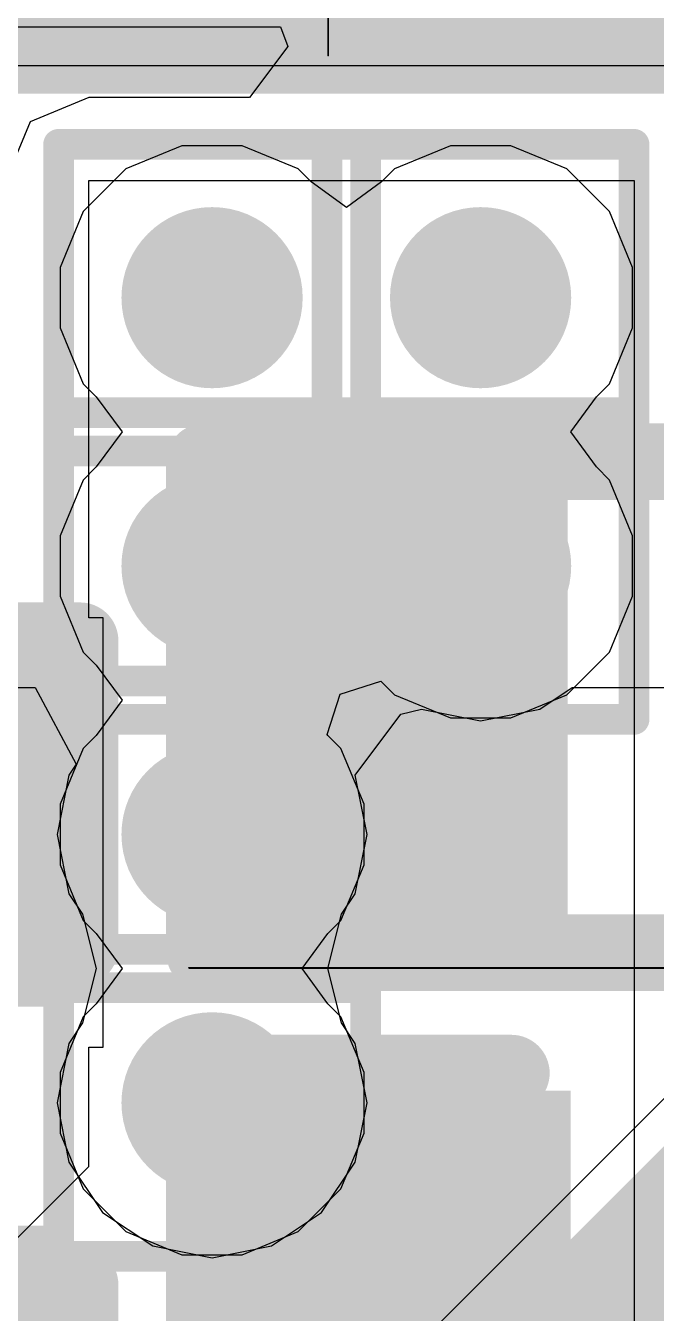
# Model space of a CAD drawing. Header units: inches. Extents: x -6 to 284, y -12 to 154.
# Drawn here: x 40.148 to 41.192, y 12.218 to 14.35 of the extents above; entities that cross this region are included whole.
import ezdxf

# ---------------------------------------------------------------- set-up
doc = ezdxf.new("R2010")
doc.units = ezdxf.units.IN
for name, color, linetype in [('Bottom Layer', 5, 'Continuous'), ('Bottom Overlay', 54, 'Continuous'), ('Bottom Paste', 16, 'Continuous'), ('Bottom Solder', 6, 'Continuous'), ('Drill Drawing', 1, 'Continuous'), ('GND-1', 16, 'Continuous'), ('GND-2', 90, 'Continuous'), ('GND-3', 216, 'Continuous'), ('GND-4', 54, 'Continuous'), ('PWR-1', 156, 'Continuous'), ('PWR-2', 130, 'Continuous'), ('Signal L1', 76, 'Continuous'), ('Signal L2', 6, 'Continuous'), ('Top Layer', 1, 'Continuous'), ('Via Holes', 16, 'Continuous')]:
    doc.layers.add(name, color=color, linetype=linetype)

# ---------------------------------------------------------------- blocks, each defined once
blk = doc.blocks.new('R___0402_B_91')
at = {"layer": 'Bottom Layer'}
for points in [[(-0.2413, 0.3175), (-0.2413, -0.3175), (-0.6985, -0.3175), (-0.6985, 0.3175)], [(0.6985, 0.3175), (0.6985, -0.3175), (0.2413, -0.3175), (0.2413, 0.3175)]]:
    blk.add_hatch(color=5, dxfattribs=at).paths.add_polyline_path(points)
at = {"layer": 'Bottom Paste'}
for points in [[(-0.2413, 0.3175), (-0.2413, -0.3175), (-0.6985, -0.3175), (-0.6985, 0.3175)], [(0.6985, 0.3175), (0.6985, -0.3175), (0.2413, -0.3175), (0.2413, 0.3175)]]:
    blk.add_hatch(color=16, dxfattribs=at).paths.add_polyline_path(points)
at = {"layer": 'Bottom Solder'}
for points in [[(-0.1863, 0.3725), (-0.1863, -0.3725), (-0.7535, -0.3725), (-0.7535, 0.3725)], [(0.7535, 0.3725), (0.7535, -0.3725), (0.1863, -0.3725), (0.1863, 0.3725)]]:
    blk.add_hatch(color=6, dxfattribs=at).paths.add_polyline_path(points)
at = {"layer": 'Bottom Overlay'}
for points in [[(-0.7874, 0.4064, 0.127, 0.127, 0), (-0.7874, -0.4064, 0.127, 0.127, 0)], [(-0.7874, 0.4064, 0.127, 0.127, 0), (0.7874, 0.4064, 0.127, 0.127, 0)], [(0.7874, 0.4064, 0.127, 0.127, 0), (0.7874, -0.4064, 0.127, 0.127, 0)], [(-0.8128, 0.4318, 0.00323, 0.00323, 0), (0.8128, 0.4318, 0.00323, 0.00323, 0)], [(-0.7874, -0.4064, 0.127, 0.127, 0), (0.7874, -0.4064, 0.127, 0.127, 0)]]:
    blk.add_lwpolyline(points, format="xyseb", dxfattribs=at)
for points in [[(-0.8191, 0.4064, 0.0635, 0.0635, 1), (-0.7556, 0.4064, 0.0635, 0.0635, 1)], [(-0.8191, 0.4064, 0.0635, 0.0635, 1), (-0.7556, 0.4064, 0.0635, 0.0635, 1)], [(0.7556, 0.4064, 0.0635, 0.0635, 1), (0.8191, 0.4064, 0.0635, 0.0635, 1)], [(0.7556, 0.4064, 0.0635, 0.0635, 1), (0.8191, 0.4064, 0.0635, 0.0635, 1)], [(-0.8136, 0.4318, 0.00161, 0.00161, 1), (-0.812, 0.4318, 0.00161, 0.00161, 1)], [(0.812, 0.4318, 0.00161, 0.00161, 1), (0.8136, 0.4318, 0.00161, 0.00161, 1)], [(-0.8191, -0.4064, 0.0635, 0.0635, 1), (-0.7556, -0.4064, 0.0635, 0.0635, 1)], [(-0.8191, -0.4064, 0.0635, 0.0635, 1), (-0.7556, -0.4064, 0.0635, 0.0635, 1)], [(0.7556, -0.4064, 0.0635, 0.0635, 1), (0.8191, -0.4064, 0.0635, 0.0635, 1)], [(0.7556, -0.4064, 0.0635, 0.0635, 1), (0.8191, -0.4064, 0.0635, 0.0635, 1)]]:
    blk.add_lwpolyline(points, format="xyseb", close=True, dxfattribs=at)
blk = doc.blocks.new('R___0402_B_213')
at = {"layer": 'Bottom Layer'}
for points in [[(-0.2413, 0.3175), (-0.2413, -0.3175), (-0.6985, -0.3175), (-0.6985, 0.3175)], [(0.6985, 0.3175), (0.6985, -0.3175), (0.2413, -0.3175), (0.2413, 0.3175)]]:
    blk.add_hatch(color=5, dxfattribs=at).paths.add_polyline_path(points)
at = {"layer": 'Bottom Paste'}
for points in [[(-0.2413, 0.3175), (-0.2413, -0.3175), (-0.6985, -0.3175), (-0.6985, 0.3175)], [(0.6985, 0.3175), (0.6985, -0.3175), (0.2413, -0.3175), (0.2413, 0.3175)]]:
    blk.add_hatch(color=16, dxfattribs=at).paths.add_polyline_path(points)
at = {"layer": 'Bottom Solder'}
for points in [[(-0.1863, 0.3725), (-0.1863, -0.3725), (-0.7535, -0.3725), (-0.7535, 0.3725)], [(0.7535, 0.3725), (0.7535, -0.3725), (0.1863, -0.3725), (0.1863, 0.3725)]]:
    blk.add_hatch(color=6, dxfattribs=at).paths.add_polyline_path(points)
at = {"layer": 'Bottom Overlay'}
for points in [[(-0.7874, 0.4064, 0.127, 0.127, 0), (-0.7874, -0.4064, 0.127, 0.127, 0)], [(0.7874, 0.4064, 0.127, 0.127, 0), (-0.7874, 0.4064, 0.127, 0.127, 0)], [(0.7874, 0.4064, 0.127, 0.127, 0), (0.7874, -0.4064, 0.127, 0.127, 0)], [(0.8128, 0.4318, 0.00323, 0.00323, 0), (-0.8128, 0.4318, 0.00323, 0.00323, 0)], [(0.7874, -0.4064, 0.127, 0.127, 0), (-0.7874, -0.4064, 0.127, 0.127, 0)]]:
    blk.add_lwpolyline(points, format="xyseb", dxfattribs=at)
for points in [[(-0.8191, 0.4064, 0.0635, 0.0635, 1), (-0.7556, 0.4064, 0.0635, 0.0635, 1)], [(-0.8191, 0.4064, 0.0635, 0.0635, 1), (-0.7556, 0.4064, 0.0635, 0.0635, 1)], [(0.7556, 0.4064, 0.0635, 0.0635, 1), (0.8191, 0.4064, 0.0635, 0.0635, 1)], [(0.7556, 0.4064, 0.0635, 0.0635, 1), (0.8191, 0.4064, 0.0635, 0.0635, 1)], [(-0.8136, 0.4318, 0.00161, 0.00161, 1), (-0.812, 0.4318, 0.00161, 0.00161, 1)], [(0.812, 0.4318, 0.00161, 0.00161, 1), (0.8136, 0.4318, 0.00161, 0.00161, 1)], [(-0.8191, -0.4064, 0.0635, 0.0635, 1), (-0.7556, -0.4064, 0.0635, 0.0635, 1)], [(-0.8191, -0.4064, 0.0635, 0.0635, 1), (-0.7556, -0.4064, 0.0635, 0.0635, 1)], [(0.7556, -0.4064, 0.0635, 0.0635, 1), (0.8191, -0.4064, 0.0635, 0.0635, 1)], [(0.7556, -0.4064, 0.0635, 0.0635, 1), (0.8191, -0.4064, 0.0635, 0.0635, 1)]]:
    blk.add_lwpolyline(points, format="xyseb", close=True, dxfattribs=at)
blk = doc.blocks.new('C___0402_B_402')
at = {"layer": 'Bottom Layer'}
for points in [[(-0.2413, 0.3175), (-0.2413, -0.3175), (-0.6985, -0.3175), (-0.6985, 0.3175)], [(0.6985, 0.3175), (0.6985, -0.3175), (0.2413, -0.3175), (0.2413, 0.3175)]]:
    blk.add_hatch(color=5, dxfattribs=at).paths.add_polyline_path(points)
at = {"layer": 'Bottom Paste'}
for points in [[(-0.2413, 0.3175), (-0.2413, -0.3175), (-0.6985, -0.3175), (-0.6985, 0.3175)], [(0.6985, 0.3175), (0.6985, -0.3175), (0.2413, -0.3175), (0.2413, 0.3175)]]:
    blk.add_hatch(color=16, dxfattribs=at).paths.add_polyline_path(points)
at = {"layer": 'Bottom Solder'}
for points in [[(-0.1813, 0.3775), (-0.1813, -0.3775), (-0.7585, -0.3775), (-0.7585, 0.3775)], [(0.7585, 0.3775), (0.7585, -0.3775), (0.1813, -0.3775), (0.1813, 0.3775)]]:
    blk.add_hatch(color=6, dxfattribs=at).paths.add_polyline_path(points)
at = {"layer": 'Bottom Overlay'}
for points in [[(-0.7874, -0.4064, 0.127, 0.127, 0), (-0.7874, 0.4064, 0.127, 0.127, 0)], [(-0.2794, 0.4064, 0.127, 0.127, 0), (-0.7874, 0.4064, 0.127, 0.127, 0)], [(0.7874, 0.4064, 0.127, 0.127, 0), (0.2794, 0.4064, 0.127, 0.127, 0)], [(0.7874, -0.4064, 0.127, 0.127, 0), (0.7874, 0.4064, 0.127, 0.127, 0)], [(-0.2794, -0.4064, 0.127, 0.127, 0), (-0.7874, -0.4064, 0.127, 0.127, 0)], [(0.7874, -0.4064, 0.127, 0.127, 0), (0.2794, -0.4064, 0.127, 0.127, 0)]]:
    blk.add_lwpolyline(points, format="xyseb", dxfattribs=at)
for points in [[(-0.8191, 0.4064, 0.0635, 0.0635, 1), (-0.7556, 0.4064, 0.0635, 0.0635, 1)], [(-0.8191, 0.4064, 0.0635, 0.0635, 1), (-0.7556, 0.4064, 0.0635, 0.0635, 1)], [(-0.3111, 0.4064, 0.0635, 0.0635, 1), (-0.2477, 0.4064, 0.0635, 0.0635, 1)], [(0.2477, 0.4064, 0.0635, 0.0635, 1), (0.3111, 0.4064, 0.0635, 0.0635, 1)], [(0.7556, 0.4064, 0.0635, 0.0635, 1), (0.8191, 0.4064, 0.0635, 0.0635, 1)], [(0.7556, 0.4064, 0.0635, 0.0635, 1), (0.8191, 0.4064, 0.0635, 0.0635, 1)], [(-0.8191, -0.4064, 0.0635, 0.0635, 1), (-0.7556, -0.4064, 0.0635, 0.0635, 1)], [(-0.8191, -0.4064, 0.0635, 0.0635, 1), (-0.7556, -0.4064, 0.0635, 0.0635, 1)], [(-0.3111, -0.4064, 0.0635, 0.0635, 1), (-0.2477, -0.4064, 0.0635, 0.0635, 1)], [(0.2477, -0.4064, 0.0635, 0.0635, 1), (0.3111, -0.4064, 0.0635, 0.0635, 1)], [(0.7556, -0.4064, 0.0635, 0.0635, 1), (0.8191, -0.4064, 0.0635, 0.0635, 1)], [(0.7556, -0.4064, 0.0635, 0.0635, 1), (0.8191, -0.4064, 0.0635, 0.0635, 1)]]:
    blk.add_lwpolyline(points, format="xyseb", close=True, dxfattribs=at)
blk = doc.blocks.new('C___0402_B_432')
at = {"layer": 'Bottom Layer'}
for points in [[(-0.2413, 0.3175), (-0.2413, -0.3175), (-0.6985, -0.3175), (-0.6985, 0.3175)], [(0.6985, 0.3175), (0.6985, -0.3175), (0.2413, -0.3175), (0.2413, 0.3175)]]:
    blk.add_hatch(color=5, dxfattribs=at).paths.add_polyline_path(points)
at = {"layer": 'Bottom Paste'}
for points in [[(-0.2413, 0.3175), (-0.2413, -0.3175), (-0.6985, -0.3175), (-0.6985, 0.3175)], [(0.6985, 0.3175), (0.6985, -0.3175), (0.2413, -0.3175), (0.2413, 0.3175)]]:
    blk.add_hatch(color=16, dxfattribs=at).paths.add_polyline_path(points)
at = {"layer": 'Bottom Solder'}
for points in [[(-0.1813, 0.3775), (-0.1813, -0.3775), (-0.7585, -0.3775), (-0.7585, 0.3775)], [(0.7585, 0.3775), (0.7585, -0.3775), (0.1813, -0.3775), (0.1813, 0.3775)]]:
    blk.add_hatch(color=6, dxfattribs=at).paths.add_polyline_path(points)
at = {"layer": 'Bottom Overlay'}
for points in [[(-0.7874, -0.4064, 0.127, 0.127, 0), (-0.7874, 0.4064, 0.127, 0.127, 0)], [(-0.7874, 0.4064, 0.127, 0.127, 0), (-0.2794, 0.4064, 0.127, 0.127, 0)], [(0.2794, 0.4064, 0.127, 0.127, 0), (0.7874, 0.4064, 0.127, 0.127, 0)], [(0.7874, -0.4064, 0.127, 0.127, 0), (0.7874, 0.4064, 0.127, 0.127, 0)], [(-0.7874, -0.4064, 0.127, 0.127, 0), (-0.2794, -0.4064, 0.127, 0.127, 0)], [(0.2794, -0.4064, 0.127, 0.127, 0), (0.7874, -0.4064, 0.127, 0.127, 0)]]:
    blk.add_lwpolyline(points, format="xyseb", dxfattribs=at)
for points in [[(-0.8191, 0.4064, 0.0635, 0.0635, 1), (-0.7556, 0.4064, 0.0635, 0.0635, 1)], [(-0.8191, 0.4064, 0.0635, 0.0635, 1), (-0.7556, 0.4064, 0.0635, 0.0635, 1)], [(-0.3111, 0.4064, 0.0635, 0.0635, 1), (-0.2477, 0.4064, 0.0635, 0.0635, 1)], [(0.2477, 0.4064, 0.0635, 0.0635, 1), (0.3111, 0.4064, 0.0635, 0.0635, 1)], [(0.7556, 0.4064, 0.0635, 0.0635, 1), (0.8191, 0.4064, 0.0635, 0.0635, 1)], [(0.7556, 0.4064, 0.0635, 0.0635, 1), (0.8191, 0.4064, 0.0635, 0.0635, 1)], [(-0.8191, -0.4064, 0.0635, 0.0635, 1), (-0.7556, -0.4064, 0.0635, 0.0635, 1)], [(-0.8191, -0.4064, 0.0635, 0.0635, 1), (-0.7556, -0.4064, 0.0635, 0.0635, 1)], [(-0.3111, -0.4064, 0.0635, 0.0635, 1), (-0.2477, -0.4064, 0.0635, 0.0635, 1)], [(0.2477, -0.4064, 0.0635, 0.0635, 1), (0.3111, -0.4064, 0.0635, 0.0635, 1)], [(0.7556, -0.4064, 0.0635, 0.0635, 1), (0.8191, -0.4064, 0.0635, 0.0635, 1)], [(0.7556, -0.4064, 0.0635, 0.0635, 1), (0.8191, -0.4064, 0.0635, 0.0635, 1)]]:
    blk.add_lwpolyline(points, format="xyseb", close=True, dxfattribs=at)

msp = doc.modelspace()

# ---------------------------------------------------------------- hatches: boundary and pattern name
at = {"layer": 'Bottom Layer'}
h = msp.add_hatch(color=5, dxfattribs=at)
edge = h.paths.add_edge_path()
edge.add_arc((40.4568, 13.8996), 0.15, 0, 360)
h = msp.add_hatch(color=5, dxfattribs=at)
edge = h.paths.add_edge_path()
edge.add_arc((40.9013, 13.8996), 0.15, 0, 360)
h = msp.add_hatch(color=5, dxfattribs=at)
edge = h.paths.add_edge_path()
edge.add_arc((40.4568, 13.4551), 0.15, 0, 360)
h = msp.add_hatch(color=5, dxfattribs=at)
edge = h.paths.add_edge_path()
edge.add_arc((40.9013, 13.4551), 0.15, 0, 360)
h = msp.add_hatch(color=5, dxfattribs=at)
edge = h.paths.add_edge_path()
edge.add_arc((40.4568, 13.0106), 0.15, 0, 360)
h = msp.add_hatch(color=5, dxfattribs=at)
edge = h.paths.add_edge_path()
edge.add_arc((40.4568, 12.5661), 0.15, 0, 360)
at = {"layer": 'GND-1'}
h = msp.add_hatch(color=16, dxfattribs=at)
edge = h.paths.add_edge_path()
edge.add_arc((40.4568, 13.8996), 0.15, 0, 360)
h = msp.add_hatch(color=16, dxfattribs=at)
edge = h.paths.add_edge_path()
edge.add_arc((40.9013, 13.8996), 0.15, 0, 360)
h = msp.add_hatch(color=16, dxfattribs=at)
edge = h.paths.add_edge_path()
edge.add_arc((40.4568, 13.4551), 0.15, 0, 360)
h = msp.add_hatch(color=16, dxfattribs=at)
edge = h.paths.add_edge_path()
edge.add_arc((40.9013, 13.4551), 0.15, 0, 360)
h = msp.add_hatch(color=16, dxfattribs=at)
edge = h.paths.add_edge_path()
edge.add_arc((40.4568, 13.0106), 0.15, 0, 360)
h = msp.add_hatch(color=16, dxfattribs=at)
edge = h.paths.add_edge_path()
edge.add_arc((40.4568, 12.5661), 0.15, 0, 360)
at = {"layer": 'GND-2'}
h = msp.add_hatch(color=90, dxfattribs=at)
edge = h.paths.add_edge_path()
edge.add_arc((40.4568, 13.8996), 0.15, 0, 360)
h = msp.add_hatch(color=90, dxfattribs=at)
edge = h.paths.add_edge_path()
edge.add_arc((40.9013, 13.8996), 0.15, 0, 360)
h = msp.add_hatch(color=90, dxfattribs=at)
edge = h.paths.add_edge_path()
edge.add_arc((40.4568, 13.4551), 0.15, 0, 360)
h = msp.add_hatch(color=90, dxfattribs=at)
edge = h.paths.add_edge_path()
edge.add_arc((40.9013, 13.4551), 0.15, 0, 360)
h = msp.add_hatch(color=90, dxfattribs=at)
edge = h.paths.add_edge_path()
edge.add_arc((40.4568, 13.0106), 0.15, 0, 360)
h = msp.add_hatch(color=90, dxfattribs=at)
edge = h.paths.add_edge_path()
edge.add_arc((40.4568, 12.5661), 0.15, 0, 360)
at = {"layer": 'GND-3'}
h = msp.add_hatch(color=216, dxfattribs=at)
edge = h.paths.add_edge_path()
edge.add_arc((40.4568, 13.8996), 0.15, 0, 360)
h = msp.add_hatch(color=216, dxfattribs=at)
edge = h.paths.add_edge_path()
edge.add_arc((40.9013, 13.8996), 0.15, 0, 360)
h = msp.add_hatch(color=216, dxfattribs=at)
edge = h.paths.add_edge_path()
edge.add_arc((40.4568, 13.4551), 0.15, 0, 360)
h = msp.add_hatch(color=216, dxfattribs=at)
edge = h.paths.add_edge_path()
edge.add_arc((40.9013, 13.4551), 0.15, 0, 360)
h = msp.add_hatch(color=216, dxfattribs=at)
edge = h.paths.add_edge_path()
edge.add_arc((40.4568, 13.0106), 0.15, 0, 360)
h = msp.add_hatch(color=216, dxfattribs=at)
edge = h.paths.add_edge_path()
edge.add_arc((40.4568, 12.5661), 0.15, 0, 360)
at = {"layer": 'GND-4'}
h = msp.add_hatch(color=54, dxfattribs=at)
edge = h.paths.add_edge_path()
edge.add_arc((40.4568, 13.8996), 0.15, 0, 360)
h = msp.add_hatch(color=54, dxfattribs=at)
edge = h.paths.add_edge_path()
edge.add_arc((40.9013, 13.8996), 0.15, 0, 360)
h = msp.add_hatch(color=54, dxfattribs=at)
edge = h.paths.add_edge_path()
edge.add_arc((40.4568, 13.4551), 0.15, 0, 360)
h = msp.add_hatch(color=54, dxfattribs=at)
edge = h.paths.add_edge_path()
edge.add_arc((40.9013, 13.4551), 0.15, 0, 360)
h = msp.add_hatch(color=54, dxfattribs=at)
edge = h.paths.add_edge_path()
edge.add_arc((40.4568, 13.0106), 0.15, 0, 360)
h = msp.add_hatch(color=54, dxfattribs=at)
edge = h.paths.add_edge_path()
edge.add_arc((40.4568, 12.5661), 0.15, 0, 360)
at = {"layer": 'PWR-1'}
h = msp.add_hatch(color=156, dxfattribs=at)
edge = h.paths.add_edge_path()
edge.add_arc((40.4568, 13.8996), 0.15, 0, 360)
h = msp.add_hatch(color=156, dxfattribs=at)
edge = h.paths.add_edge_path()
edge.add_arc((40.9013, 13.8996), 0.15, 0, 360)
h = msp.add_hatch(color=156, dxfattribs=at)
edge = h.paths.add_edge_path()
edge.add_arc((40.4568, 13.4551), 0.15, 0, 360)
h = msp.add_hatch(color=156, dxfattribs=at)
edge = h.paths.add_edge_path()
edge.add_arc((40.9013, 13.4551), 0.15, 0, 360)
h = msp.add_hatch(color=156, dxfattribs=at)
edge = h.paths.add_edge_path()
edge.add_arc((40.4568, 13.0106), 0.15, 0, 360)
h = msp.add_hatch(color=156, dxfattribs=at)
edge = h.paths.add_edge_path()
edge.add_arc((40.4568, 12.5661), 0.15, 0, 360)
at = {"layer": 'PWR-2'}
h = msp.add_hatch(color=130, dxfattribs=at)
edge = h.paths.add_edge_path()
edge.add_arc((40.4568, 13.8996), 0.15, 0, 360)
h = msp.add_hatch(color=130, dxfattribs=at)
edge = h.paths.add_edge_path()
edge.add_arc((40.9013, 13.8996), 0.15, 0, 360)
h = msp.add_hatch(color=130, dxfattribs=at)
edge = h.paths.add_edge_path()
edge.add_arc((40.4568, 13.4551), 0.15, 0, 360)
h = msp.add_hatch(color=130, dxfattribs=at)
edge = h.paths.add_edge_path()
edge.add_arc((40.9013, 13.4551), 0.15, 0, 360)
h = msp.add_hatch(color=130, dxfattribs=at)
edge = h.paths.add_edge_path()
edge.add_arc((40.4568, 13.0106), 0.15, 0, 360)
h = msp.add_hatch(color=130, dxfattribs=at)
edge = h.paths.add_edge_path()
edge.add_arc((40.4568, 12.5661), 0.15, 0, 360)
at = {"layer": 'Signal L1'}
h = msp.add_hatch(color=76, dxfattribs=at)
edge = h.paths.add_edge_path()
edge.add_arc((40.4568, 13.8996), 0.15, 0, 360)
h = msp.add_hatch(color=76, dxfattribs=at)
edge = h.paths.add_edge_path()
edge.add_arc((40.9013, 13.8996), 0.15, 0, 360)
h = msp.add_hatch(color=76, dxfattribs=at)
edge = h.paths.add_edge_path()
edge.add_arc((40.4568, 13.4551), 0.15, 0, 360)
h = msp.add_hatch(color=76, dxfattribs=at)
edge = h.paths.add_edge_path()
edge.add_arc((40.9013, 13.4551), 0.15, 0, 360)
h = msp.add_hatch(color=76, dxfattribs=at)
edge = h.paths.add_edge_path()
edge.add_arc((40.4568, 13.0106), 0.15, 0, 360)
h = msp.add_hatch(color=76, dxfattribs=at)
edge = h.paths.add_edge_path()
edge.add_arc((40.4568, 12.5661), 0.15, 0, 360)
at = {"layer": 'Signal L2'}
h = msp.add_hatch(color=6, dxfattribs=at)
edge = h.paths.add_edge_path()
edge.add_arc((40.4568, 13.8996), 0.15, 0, 360)
h = msp.add_hatch(color=6, dxfattribs=at)
edge = h.paths.add_edge_path()
edge.add_arc((40.9013, 13.8996), 0.15, 0, 360)
h = msp.add_hatch(color=6, dxfattribs=at)
edge = h.paths.add_edge_path()
edge.add_arc((40.4568, 13.4551), 0.15, 0, 360)
h = msp.add_hatch(color=6, dxfattribs=at)
edge = h.paths.add_edge_path()
edge.add_arc((40.9013, 13.4551), 0.15, 0, 360)
h = msp.add_hatch(color=6, dxfattribs=at)
edge = h.paths.add_edge_path()
edge.add_arc((40.4568, 13.0106), 0.15, 0, 360)
h = msp.add_hatch(color=6, dxfattribs=at)
edge = h.paths.add_edge_path()
edge.add_arc((40.4568, 12.5661), 0.15, 0, 360)
at = {"layer": 'Top Layer'}
h = msp.add_hatch(color=1, dxfattribs=at)
edge = h.paths.add_edge_path()
edge.add_arc((40.4568, 13.8996), 0.15, 0, 360)
h = msp.add_hatch(color=1, dxfattribs=at)
edge = h.paths.add_edge_path()
edge.add_arc((40.9013, 13.8996), 0.15, 0, 360)
h = msp.add_hatch(color=1, dxfattribs=at)
edge = h.paths.add_edge_path()
edge.add_arc((40.4568, 13.4551), 0.15, 0, 360)
h = msp.add_hatch(color=1, dxfattribs=at)
edge = h.paths.add_edge_path()
edge.add_arc((40.9013, 13.4551), 0.15, 0, 360)
h = msp.add_hatch(color=1, dxfattribs=at)
edge = h.paths.add_edge_path()
edge.add_arc((40.4568, 13.0106), 0.15, 0, 360)
h = msp.add_hatch(color=1, dxfattribs=at)
edge = h.paths.add_edge_path()
edge.add_arc((40.4568, 12.5661), 0.15, 0, 360)
at = {"layer": 'Via Holes'}
h = msp.add_hatch(color=7, dxfattribs=at)
edge = h.paths.add_edge_path()
edge.add_arc((40.4568, 13.8996), 0.075, 0, 360)
h = msp.add_hatch(color=7, dxfattribs=at)
edge = h.paths.add_edge_path()
edge.add_arc((40.9013, 13.8996), 0.075, 0, 360)
h = msp.add_hatch(color=7, dxfattribs=at)
edge = h.paths.add_edge_path()
edge.add_arc((40.4568, 13.4551), 0.075, 0, 360)
h = msp.add_hatch(color=7, dxfattribs=at)
edge = h.paths.add_edge_path()
edge.add_arc((40.9013, 13.4551), 0.075, 0, 360)
h = msp.add_hatch(color=7, dxfattribs=at)
edge = h.paths.add_edge_path()
edge.add_arc((40.4568, 13.0106), 0.075, 0, 360)
h = msp.add_hatch(color=7, dxfattribs=at)
edge = h.paths.add_edge_path()
edge.add_arc((40.4568, 12.5661), 0.075, 0, 360)

# ---------------------------------------------------------------- linework, layer by layer
at = {"layer": 'Bottom Layer'}
for p, q in [((39.9431, 14.3484), (40.5701, 14.3484)), ((40.5701, 14.3484), (40.5824, 14.3155)), ((40.5824, 14.3155), (40.519, 14.2313)), ((40.2529, 14.2313), (40.1557, 14.1911)), ((40.519, 14.2313), (40.2529, 14.2313)), ((40.1557, 14.1911), (40.1154, 14.0939)), ((40.2529, 13.3695), (40.2529, 14.0939)), ((40.2529, 14.0939), (41.1554, 14.0939)), ((41.1554, 14.0939), (41.1554, 11.803)), ((40.2764, 13.3695), (40.2529, 13.3695)), ((40.2764, 12.6583), (40.2764, 13.3695)), ((40.2529, 12.4608), (40.2529, 12.6583)), ((40.2529, 12.6583), (40.2764, 12.6583)), ((40.1003, 12.3083), (40.2529, 12.4608))]:
    msp.add_line(p, q, dxfattribs=at)
at = {"layer": 'Drill Drawing'}
for points in [[(40.2028, 14.1536, 0.0508, 0.0508, 0), (40.7108, 14.1536, 0.0508, 0.0508, 0)], [(40.2028, 13.6456, 0.0508, 0.0508, 0), (40.2028, 14.1536, 0.0508, 0.0508, 0)], [(40.6473, 14.1536, 0.0508, 0.0508, 0), (41.1553, 14.1536, 0.0508, 0.0508, 0)], [(40.6473, 13.6456, 0.0508, 0.0508, 0), (40.6473, 14.1536, 0.0508, 0.0508, 0)], [(40.7108, 13.6456, 0.0508, 0.0508, 0), (40.7108, 14.1536, 0.0508, 0.0508, 0)], [(41.1553, 13.6456, 0.0508, 0.0508, 0), (41.1553, 14.1536, 0.0508, 0.0508, 0)], [(40.2028, 13.7091, 0.0508, 0.0508, 0), (40.7108, 13.7091, 0.0508, 0.0508, 0)], [(40.2028, 13.2011, 0.0508, 0.0508, 0), (40.2028, 13.7091, 0.0508, 0.0508, 0)], [(40.6473, 13.7091, 0.0508, 0.0508, 0), (41.1553, 13.7091, 0.0508, 0.0508, 0)], [(40.6473, 13.2011, 0.0508, 0.0508, 0), (40.6473, 13.7091, 0.0508, 0.0508, 0)], [(40.7108, 13.2011, 0.0508, 0.0508, 0), (40.7108, 13.7091, 0.0508, 0.0508, 0)], [(41.1553, 13.2011, 0.0508, 0.0508, 0), (41.1553, 13.7091, 0.0508, 0.0508, 0)], [(40.2028, 13.6456, 0.0508, 0.0508, 0), (40.7108, 13.6456, 0.0508, 0.0508, 0)], [(40.6473, 13.6456, 0.0508, 0.0508, 0), (41.1553, 13.6456, 0.0508, 0.0508, 0)], [(40.2028, 13.2646, 0.0508, 0.0508, 0), (40.7108, 13.2646, 0.0508, 0.0508, 0)], [(40.2028, 12.7566, 0.0508, 0.0508, 0), (40.2028, 13.2646, 0.0508, 0.0508, 0)], [(40.7108, 12.7566, 0.0508, 0.0508, 0), (40.7108, 13.2646, 0.0508, 0.0508, 0)], [(40.2028, 13.2011, 0.0508, 0.0508, 0), (40.7108, 13.2011, 0.0508, 0.0508, 0)], [(40.6473, 13.2011, 0.0508, 0.0508, 0), (41.1553, 13.2011, 0.0508, 0.0508, 0)], [(40.2028, 12.8201, 0.0508, 0.0508, 0), (40.7108, 12.8201, 0.0508, 0.0508, 0)], [(40.2028, 12.3121, 0.0508, 0.0508, 0), (40.2028, 12.8201, 0.0508, 0.0508, 0)], [(40.7108, 12.3121, 0.0508, 0.0508, 0), (40.7108, 12.8201, 0.0508, 0.0508, 0)], [(40.2028, 12.7566, 0.0508, 0.0508, 0), (40.7108, 12.7566, 0.0508, 0.0508, 0)], [(40.2028, 12.3121, 0.0508, 0.0508, 0), (40.7108, 12.3121, 0.0508, 0.0508, 0)]]:
    msp.add_lwpolyline(points, format="xyseb", dxfattribs=at)
for points in [[(40.1901, 14.1536, 0.0254, 0.0254, 1), (40.2155, 14.1536, 0.0254, 0.0254, 1)], [(40.1901, 14.1536, 0.0254, 0.0254, 1), (40.2155, 14.1536, 0.0254, 0.0254, 1)], [(40.6346, 14.1536, 0.0254, 0.0254, 1), (40.66, 14.1536, 0.0254, 0.0254, 1)], [(40.6346, 14.1536, 0.0254, 0.0254, 1), (40.66, 14.1536, 0.0254, 0.0254, 1)], [(40.6981, 14.1536, 0.0254, 0.0254, 1), (40.7235, 14.1536, 0.0254, 0.0254, 1)], [(40.6981, 14.1536, 0.0254, 0.0254, 1), (40.7235, 14.1536, 0.0254, 0.0254, 1)], [(41.1426, 14.1536, 0.0254, 0.0254, 1), (41.168, 14.1536, 0.0254, 0.0254, 1)], [(41.1426, 14.1536, 0.0254, 0.0254, 1), (41.168, 14.1536, 0.0254, 0.0254, 1)], [(40.1901, 13.7091, 0.0254, 0.0254, 1), (40.2155, 13.7091, 0.0254, 0.0254, 1)], [(40.1901, 13.7091, 0.0254, 0.0254, 1), (40.2155, 13.7091, 0.0254, 0.0254, 1)], [(40.6346, 13.7091, 0.0254, 0.0254, 1), (40.66, 13.7091, 0.0254, 0.0254, 1)], [(40.6346, 13.7091, 0.0254, 0.0254, 1), (40.66, 13.7091, 0.0254, 0.0254, 1)], [(40.6981, 13.7091, 0.0254, 0.0254, 1), (40.7235, 13.7091, 0.0254, 0.0254, 1)], [(40.6981, 13.7091, 0.0254, 0.0254, 1), (40.7235, 13.7091, 0.0254, 0.0254, 1)], [(41.1426, 13.7091, 0.0254, 0.0254, 1), (41.168, 13.7091, 0.0254, 0.0254, 1)], [(41.1426, 13.7091, 0.0254, 0.0254, 1), (41.168, 13.7091, 0.0254, 0.0254, 1)], [(40.1901, 13.6456, 0.0254, 0.0254, 1), (40.2155, 13.6456, 0.0254, 0.0254, 1)], [(40.1901, 13.6456, 0.0254, 0.0254, 1), (40.2155, 13.6456, 0.0254, 0.0254, 1)], [(40.6346, 13.6456, 0.0254, 0.0254, 1), (40.66, 13.6456, 0.0254, 0.0254, 1)], [(40.6346, 13.6456, 0.0254, 0.0254, 1), (40.66, 13.6456, 0.0254, 0.0254, 1)], [(40.6981, 13.6456, 0.0254, 0.0254, 1), (40.7235, 13.6456, 0.0254, 0.0254, 1)], [(40.6981, 13.6456, 0.0254, 0.0254, 1), (40.7235, 13.6456, 0.0254, 0.0254, 1)], [(41.1426, 13.6456, 0.0254, 0.0254, 1), (41.168, 13.6456, 0.0254, 0.0254, 1)], [(41.1426, 13.6456, 0.0254, 0.0254, 1), (41.168, 13.6456, 0.0254, 0.0254, 1)], [(40.1901, 13.2646, 0.0254, 0.0254, 1), (40.2155, 13.2646, 0.0254, 0.0254, 1)], [(40.1901, 13.2646, 0.0254, 0.0254, 1), (40.2155, 13.2646, 0.0254, 0.0254, 1)], [(40.6981, 13.2646, 0.0254, 0.0254, 1), (40.7235, 13.2646, 0.0254, 0.0254, 1)], [(40.6981, 13.2646, 0.0254, 0.0254, 1), (40.7235, 13.2646, 0.0254, 0.0254, 1)], [(40.1901, 13.2011, 0.0254, 0.0254, 1), (40.2155, 13.2011, 0.0254, 0.0254, 1)], [(40.1901, 13.2011, 0.0254, 0.0254, 1), (40.2155, 13.2011, 0.0254, 0.0254, 1)], [(40.6346, 13.2011, 0.0254, 0.0254, 1), (40.66, 13.2011, 0.0254, 0.0254, 1)], [(40.6346, 13.2011, 0.0254, 0.0254, 1), (40.66, 13.2011, 0.0254, 0.0254, 1)], [(40.6981, 13.2011, 0.0254, 0.0254, 1), (40.7235, 13.2011, 0.0254, 0.0254, 1)], [(40.6981, 13.2011, 0.0254, 0.0254, 1), (40.7235, 13.2011, 0.0254, 0.0254, 1)], [(41.1426, 13.2011, 0.0254, 0.0254, 1), (41.168, 13.2011, 0.0254, 0.0254, 1)], [(41.1426, 13.2011, 0.0254, 0.0254, 1), (41.168, 13.2011, 0.0254, 0.0254, 1)], [(40.1901, 12.8201, 0.0254, 0.0254, 1), (40.2155, 12.8201, 0.0254, 0.0254, 1)], [(40.1901, 12.8201, 0.0254, 0.0254, 1), (40.2155, 12.8201, 0.0254, 0.0254, 1)], [(40.6981, 12.8201, 0.0254, 0.0254, 1), (40.7235, 12.8201, 0.0254, 0.0254, 1)], [(40.6981, 12.8201, 0.0254, 0.0254, 1), (40.7235, 12.8201, 0.0254, 0.0254, 1)], [(40.1901, 12.7566, 0.0254, 0.0254, 1), (40.2155, 12.7566, 0.0254, 0.0254, 1)], [(40.1901, 12.7566, 0.0254, 0.0254, 1), (40.2155, 12.7566, 0.0254, 0.0254, 1)], [(40.6981, 12.7566, 0.0254, 0.0254, 1), (40.7235, 12.7566, 0.0254, 0.0254, 1)], [(40.6981, 12.7566, 0.0254, 0.0254, 1), (40.7235, 12.7566, 0.0254, 0.0254, 1)], [(40.1901, 12.3121, 0.0254, 0.0254, 1), (40.2155, 12.3121, 0.0254, 0.0254, 1)], [(40.1901, 12.3121, 0.0254, 0.0254, 1), (40.2155, 12.3121, 0.0254, 0.0254, 1)], [(40.6981, 12.3121, 0.0254, 0.0254, 1), (40.7235, 12.3121, 0.0254, 0.0254, 1)], [(40.6981, 12.3121, 0.0254, 0.0254, 1), (40.7235, 12.3121, 0.0254, 0.0254, 1)]]:
    msp.add_lwpolyline(points, format="xyseb", close=True, dxfattribs=at)
at = {"layer": 'GND-1'}
for p, q in [((40.4068, 14.1512), (40.3143, 14.1129)), ((40.5069, 14.1512), (40.4068, 14.1512)), ((40.5994, 14.1129), (40.5069, 14.1512)), ((40.8513, 14.1512), (40.7588, 14.1129)), ((40.9514, 14.1512), (40.8513, 14.1512)), ((41.0439, 14.1129), (40.9514, 14.1512)), ((40.3143, 14.1129), (40.2436, 14.0421)), ((40.621, 14.0912), (40.5994, 14.1129)), ((40.7588, 14.1129), (40.7372, 14.0912)), ((41.1146, 14.0421), (41.0439, 14.1129)), ((40.6791, 14.0487), (40.621, 14.0912)), ((40.7372, 14.0912), (40.6791, 14.0487)), ((40.2436, 14.0421), (40.2052, 13.9496)), ((41.1529, 13.9496), (41.1146, 14.0421)), ((40.2052, 13.9496), (40.2052, 13.8495)), ((41.1529, 13.8495), (41.1529, 13.9496)), ((40.2052, 13.8495), (40.2436, 13.7571)), ((41.1146, 13.7571), (41.1529, 13.8495)), ((40.2436, 13.7571), (40.2652, 13.7354)), ((41.093, 13.7354), (41.1146, 13.7571)), ((40.2652, 13.7354), (40.3078, 13.6773)), ((41.0504, 13.6773), (41.093, 13.7354)), ((40.3078, 13.6773), (40.2652, 13.6192)), ((41.093, 13.6192), (41.0504, 13.6773)), ((40.2652, 13.6192), (40.2436, 13.5976)), ((41.1146, 13.5976), (41.093, 13.6192)), ((40.2436, 13.5976), (40.2052, 13.5051)), ((41.1529, 13.5051), (41.1146, 13.5976)), ((40.2052, 13.5051), (40.2052, 13.405)), ((41.1529, 13.405), (41.1529, 13.5051)), ((40.2052, 13.405), (40.2436, 13.3126)), ((41.1146, 13.3126), (41.1529, 13.405)), ((40.2436, 13.3126), (40.2652, 13.2909)), ((41.0439, 13.2418), (41.1146, 13.3126)), ((40.2652, 13.2909), (40.3078, 13.2328)), ((40.6688, 13.2431), (40.736, 13.2643)), ((40.736, 13.2643), (40.7372, 13.2634)), ((40.6476, 13.1759), (40.6688, 13.2431)), ((40.7372, 13.2634), (40.7588, 13.2418)), ((40.3078, 13.2328), (40.2652, 13.1747)), ((40.7588, 13.2418), (40.8513, 13.2035)), ((40.9514, 13.2035), (41.0439, 13.2418)), ((40.8513, 13.2035), (40.9514, 13.2035)), ((40.2652, 13.1747), (40.2436, 13.1531)), ((40.6485, 13.1747), (40.6476, 13.1759)), ((40.6701, 13.1531), (40.6485, 13.1747)), ((40.2436, 13.1531), (40.2052, 13.0606)), ((40.7084, 13.0606), (40.6701, 13.1531)), ((40.2052, 13.0606), (40.2052, 12.9605)), ((40.7084, 12.9605), (40.7084, 13.0606)), ((40.2052, 12.9605), (40.2436, 12.8681)), ((40.6701, 12.8681), (40.7084, 12.9605)), ((40.2436, 12.8681), (40.2652, 12.8464)), ((40.6485, 12.8464), (40.6701, 12.8681)), ((40.2652, 12.8464), (40.3078, 12.7883)), ((40.6059, 12.7883), (40.6485, 12.8464)), ((40.3078, 12.7883), (40.2652, 12.7302)), ((40.6485, 12.7302), (40.6059, 12.7883)), ((40.2652, 12.7302), (40.2436, 12.7086)), ((40.6701, 12.7086), (40.6485, 12.7302)), ((40.2436, 12.7086), (40.2052, 12.6161)), ((40.7084, 12.6161), (40.6701, 12.7086)), ((40.2052, 12.6161), (40.2052, 12.516)), ((40.7084, 12.516), (40.7084, 12.6161)), ((40.2052, 12.516), (40.2436, 12.4236)), ((40.6701, 12.4236), (40.7084, 12.516)), ((40.2436, 12.4236), (40.3143, 12.3528)), ((40.5994, 12.3528), (40.6701, 12.4236)), ((40.3143, 12.3528), (40.4068, 12.3145)), ((40.5069, 12.3145), (40.5994, 12.3528)), ((40.4068, 12.3145), (40.5069, 12.3145))]:
    msp.add_line(p, q, dxfattribs=at)
at = {"layer": 'GND-2'}
for p, q in [((40.4068, 14.1512), (40.3143, 14.1129)), ((40.5069, 14.1512), (40.4068, 14.1512)), ((40.5994, 14.1129), (40.5069, 14.1512)), ((40.8513, 14.1512), (40.7588, 14.1129)), ((40.9514, 14.1512), (40.8513, 14.1512)), ((41.0439, 14.1129), (40.9514, 14.1512)), ((40.3143, 14.1129), (40.2436, 14.0421)), ((40.621, 14.0912), (40.5994, 14.1129)), ((40.7588, 14.1129), (40.7372, 14.0912)), ((41.1146, 14.0421), (41.0439, 14.1129)), ((40.6791, 14.0487), (40.621, 14.0912)), ((40.7372, 14.0912), (40.6791, 14.0487)), ((40.2436, 14.0421), (40.2052, 13.9496)), ((41.1529, 13.9496), (41.1146, 14.0421)), ((40.2052, 13.9496), (40.2052, 13.8495)), ((41.1529, 13.8495), (41.1529, 13.9496)), ((40.2052, 13.8495), (40.2436, 13.7571)), ((41.1146, 13.7571), (41.1529, 13.8495)), ((40.2436, 13.7571), (40.2652, 13.7354)), ((41.093, 13.7354), (41.1146, 13.7571)), ((40.2652, 13.7354), (40.3078, 13.6773)), ((41.0504, 13.6773), (41.093, 13.7354)), ((40.3078, 13.6773), (40.2652, 13.6192)), ((41.093, 13.6192), (41.0504, 13.6773)), ((40.2652, 13.6192), (40.2436, 13.5976)), ((41.1146, 13.5976), (41.093, 13.6192)), ((40.2436, 13.5976), (40.2052, 13.5051)), ((41.1529, 13.5051), (41.1146, 13.5976)), ((40.2052, 13.5051), (40.2052, 13.405)), ((41.1529, 13.405), (41.1529, 13.5051)), ((40.2052, 13.405), (40.2436, 13.3126)), ((41.1146, 13.3126), (41.1529, 13.405)), ((40.2436, 13.3126), (40.2652, 13.2909)), ((41.0439, 13.2418), (41.1146, 13.3126)), ((40.2652, 13.2909), (40.3078, 13.2328)), ((40.6688, 13.2431), (40.736, 13.2643)), ((40.736, 13.2643), (40.7372, 13.2634)), ((40.6476, 13.1759), (40.6688, 13.2431)), ((40.7372, 13.2634), (40.7588, 13.2418)), ((40.3078, 13.2328), (40.2652, 13.1747)), ((40.7588, 13.2418), (40.8513, 13.2035)), ((40.9514, 13.2035), (41.0439, 13.2418)), ((40.8513, 13.2035), (40.9514, 13.2035)), ((40.2652, 13.1747), (40.2436, 13.1531)), ((40.6485, 13.1747), (40.6476, 13.1759)), ((40.6701, 13.1531), (40.6485, 13.1747)), ((40.2436, 13.1531), (40.2052, 13.0606)), ((40.7084, 13.0606), (40.6701, 13.1531)), ((40.2052, 13.0606), (40.2052, 12.9605)), ((40.7084, 12.9605), (40.7084, 13.0606)), ((40.2052, 12.9605), (40.2436, 12.8681)), ((40.6701, 12.8681), (40.7084, 12.9605)), ((40.2436, 12.8681), (40.2652, 12.8464)), ((40.6485, 12.8464), (40.6701, 12.8681)), ((40.2652, 12.8464), (40.3078, 12.7883)), ((40.6059, 12.7883), (40.6485, 12.8464)), ((40.3078, 12.7883), (40.2652, 12.7302)), ((40.6485, 12.7302), (40.6059, 12.7883)), ((40.2652, 12.7302), (40.2436, 12.7086)), ((40.6701, 12.7086), (40.6485, 12.7302)), ((40.2436, 12.7086), (40.2052, 12.6161)), ((40.7084, 12.6161), (40.6701, 12.7086)), ((40.2052, 12.6161), (40.2052, 12.516)), ((40.7084, 12.516), (40.7084, 12.6161)), ((40.2052, 12.516), (40.2436, 12.4236)), ((40.6701, 12.4236), (40.7084, 12.516)), ((40.2436, 12.4236), (40.3143, 12.3528)), ((40.5994, 12.3528), (40.6701, 12.4236)), ((40.3143, 12.3528), (40.4068, 12.3145)), ((40.5069, 12.3145), (40.5994, 12.3528)), ((40.4068, 12.3145), (40.5069, 12.3145))]:
    msp.add_line(p, q, dxfattribs=at)
at = {"layer": 'GND-3'}
for p, q in [((40.4068, 14.1512), (40.3143, 14.1129)), ((40.5069, 14.1512), (40.4068, 14.1512)), ((40.5994, 14.1129), (40.5069, 14.1512)), ((40.8513, 14.1512), (40.7588, 14.1129)), ((40.9514, 14.1512), (40.8513, 14.1512)), ((41.0439, 14.1129), (40.9514, 14.1512)), ((40.3143, 14.1129), (40.2436, 14.0421)), ((40.621, 14.0912), (40.5994, 14.1129)), ((40.7588, 14.1129), (40.7372, 14.0912)), ((41.1146, 14.0421), (41.0439, 14.1129)), ((40.6791, 14.0487), (40.621, 14.0912)), ((40.7372, 14.0912), (40.6791, 14.0487)), ((40.2436, 14.0421), (40.2052, 13.9496)), ((41.1529, 13.9496), (41.1146, 14.0421)), ((40.2052, 13.9496), (40.2052, 13.8495)), ((41.1529, 13.8495), (41.1529, 13.9496)), ((40.2052, 13.8495), (40.2436, 13.7571)), ((41.1146, 13.7571), (41.1529, 13.8495)), ((40.2436, 13.7571), (40.2652, 13.7354)), ((41.093, 13.7354), (41.1146, 13.7571)), ((40.2652, 13.7354), (40.3078, 13.6773)), ((41.0504, 13.6773), (41.093, 13.7354)), ((40.3078, 13.6773), (40.2652, 13.6192)), ((41.093, 13.6192), (41.0504, 13.6773)), ((40.2652, 13.6192), (40.2436, 13.5976)), ((41.1146, 13.5976), (41.093, 13.6192)), ((40.2436, 13.5976), (40.2052, 13.5051)), ((41.1529, 13.5051), (41.1146, 13.5976)), ((40.2052, 13.5051), (40.2052, 13.405)), ((41.1529, 13.405), (41.1529, 13.5051)), ((40.2052, 13.405), (40.2436, 13.3126)), ((41.1146, 13.3126), (41.1529, 13.405)), ((40.2436, 13.3126), (40.2652, 13.2909)), ((41.0439, 13.2418), (41.1146, 13.3126)), ((40.2652, 13.2909), (40.3078, 13.2328)), ((40.6688, 13.2431), (40.736, 13.2643)), ((40.736, 13.2643), (40.7372, 13.2634)), ((40.6476, 13.1759), (40.6688, 13.2431)), ((40.7372, 13.2634), (40.7588, 13.2418)), ((40.3078, 13.2328), (40.2652, 13.1747)), ((40.7588, 13.2418), (40.8513, 13.2035)), ((40.9514, 13.2035), (41.0439, 13.2418)), ((40.8513, 13.2035), (40.9514, 13.2035)), ((40.2652, 13.1747), (40.2436, 13.1531)), ((40.6485, 13.1747), (40.6476, 13.1759)), ((40.6701, 13.1531), (40.6485, 13.1747)), ((40.2436, 13.1531), (40.2052, 13.0606)), ((40.7084, 13.0606), (40.6701, 13.1531)), ((40.2052, 13.0606), (40.2052, 12.9605)), ((40.7084, 12.9605), (40.7084, 13.0606)), ((40.2052, 12.9605), (40.2436, 12.8681)), ((40.6701, 12.8681), (40.7084, 12.9605)), ((40.2436, 12.8681), (40.2652, 12.8464)), ((40.6485, 12.8464), (40.6701, 12.8681)), ((40.2652, 12.8464), (40.3078, 12.7883)), ((40.6059, 12.7883), (40.6485, 12.8464)), ((40.3078, 12.7883), (40.2652, 12.7302)), ((40.6485, 12.7302), (40.6059, 12.7883)), ((40.2652, 12.7302), (40.2436, 12.7086)), ((40.6701, 12.7086), (40.6485, 12.7302)), ((40.2436, 12.7086), (40.2052, 12.6161)), ((40.7084, 12.6161), (40.6701, 12.7086)), ((40.2052, 12.6161), (40.2052, 12.516)), ((40.7084, 12.516), (40.7084, 12.6161)), ((40.2052, 12.516), (40.2436, 12.4236)), ((40.6701, 12.4236), (40.7084, 12.516)), ((40.2436, 12.4236), (40.3143, 12.3528)), ((40.5994, 12.3528), (40.6701, 12.4236)), ((40.3143, 12.3528), (40.4068, 12.3145)), ((40.5069, 12.3145), (40.5994, 12.3528)), ((40.4068, 12.3145), (40.5069, 12.3145))]:
    msp.add_line(p, q, dxfattribs=at)
at = {"layer": 'GND-4'}
for p, q in [((40.4068, 14.1512), (40.3143, 14.1129)), ((40.5069, 14.1512), (40.4068, 14.1512)), ((40.5994, 14.1129), (40.5069, 14.1512)), ((40.8513, 14.1512), (40.7588, 14.1129)), ((40.9514, 14.1512), (40.8513, 14.1512)), ((41.0439, 14.1129), (40.9514, 14.1512)), ((40.3143, 14.1129), (40.2436, 14.0421)), ((40.621, 14.0912), (40.5994, 14.1129)), ((40.7588, 14.1129), (40.7372, 14.0912)), ((41.1146, 14.0421), (41.0439, 14.1129)), ((40.6791, 14.0487), (40.621, 14.0912)), ((40.7372, 14.0912), (40.6791, 14.0487)), ((40.2436, 14.0421), (40.2052, 13.9496)), ((41.1529, 13.9496), (41.1146, 14.0421)), ((40.2052, 13.9496), (40.2052, 13.8495)), ((41.1529, 13.8495), (41.1529, 13.9496)), ((40.2052, 13.8495), (40.2436, 13.7571)), ((41.1146, 13.7571), (41.1529, 13.8495)), ((40.2436, 13.7571), (40.2652, 13.7354)), ((41.093, 13.7354), (41.1146, 13.7571)), ((40.2652, 13.7354), (40.3078, 13.6773)), ((41.0504, 13.6773), (41.093, 13.7354)), ((40.3078, 13.6773), (40.2652, 13.6192)), ((41.093, 13.6192), (41.0504, 13.6773)), ((40.2652, 13.6192), (40.2436, 13.5976)), ((41.1146, 13.5976), (41.093, 13.6192)), ((40.2436, 13.5976), (40.2052, 13.5051)), ((41.1529, 13.5051), (41.1146, 13.5976)), ((40.2052, 13.5051), (40.2052, 13.405)), ((41.1529, 13.405), (41.1529, 13.5051)), ((40.2052, 13.405), (40.2436, 13.3126)), ((41.1146, 13.3126), (41.1529, 13.405)), ((40.2436, 13.3126), (40.2652, 13.2909)), ((41.0439, 13.2418), (41.1146, 13.3126)), ((40.2652, 13.2909), (40.3078, 13.2328)), ((40.6688, 13.2431), (40.736, 13.2643)), ((40.736, 13.2643), (40.7372, 13.2634)), ((40.6476, 13.1759), (40.6688, 13.2431)), ((40.7372, 13.2634), (40.7588, 13.2418)), ((40.3078, 13.2328), (40.2652, 13.1747)), ((40.7588, 13.2418), (40.8513, 13.2035)), ((40.9514, 13.2035), (41.0439, 13.2418)), ((40.8513, 13.2035), (40.9514, 13.2035)), ((40.2652, 13.1747), (40.2436, 13.1531)), ((40.6485, 13.1747), (40.6476, 13.1759)), ((40.6701, 13.1531), (40.6485, 13.1747)), ((40.2436, 13.1531), (40.2052, 13.0606)), ((40.7084, 13.0606), (40.6701, 13.1531)), ((40.2052, 13.0606), (40.2052, 12.9605)), ((40.7084, 12.9605), (40.7084, 13.0606)), ((40.2052, 12.9605), (40.2436, 12.8681)), ((40.6701, 12.8681), (40.7084, 12.9605)), ((40.2436, 12.8681), (40.2652, 12.8464)), ((40.6485, 12.8464), (40.6701, 12.8681)), ((40.2652, 12.8464), (40.3078, 12.7883)), ((40.6059, 12.7883), (40.6485, 12.8464)), ((40.3078, 12.7883), (40.2652, 12.7302)), ((40.6485, 12.7302), (40.6059, 12.7883)), ((40.2652, 12.7302), (40.2436, 12.7086)), ((40.6701, 12.7086), (40.6485, 12.7302)), ((40.2436, 12.7086), (40.2052, 12.6161)), ((40.7084, 12.6161), (40.6701, 12.7086)), ((40.2052, 12.6161), (40.2052, 12.516)), ((40.7084, 12.516), (40.7084, 12.6161)), ((40.2052, 12.516), (40.2436, 12.4236)), ((40.6701, 12.4236), (40.7084, 12.516)), ((40.2436, 12.4236), (40.3143, 12.3528)), ((40.5994, 12.3528), (40.6701, 12.4236)), ((40.3143, 12.3528), (40.4068, 12.3145)), ((40.5069, 12.3145), (40.5994, 12.3528)), ((40.4068, 12.3145), (40.5069, 12.3145))]:
    msp.add_line(p, q, dxfattribs=at)
at = {"layer": 'PWR-1'}
for p, q in [((38.355, 13.2538), (40.1641, 13.2538)), ((40.1641, 13.2538), (40.2319, 13.1268)), ((40.9995, 13.2181), (41.0531, 13.2538)), ((41.0531, 13.2538), (42.0851, 13.2538)), ((40.6939, 13.1087), (40.7692, 13.2096)), ((40.7692, 13.2096), (40.8032, 13.2181)), ((40.8032, 13.2181), (40.9013, 13.1985)), ((40.9013, 13.1985), (40.9995, 13.2181)), ((40.2319, 13.1268), (40.2198, 13.1087)), ((40.2198, 13.1087), (40.2003, 13.0106)), ((40.7134, 13.0106), (40.6939, 13.1087)), ((40.2003, 13.0106), (40.2198, 12.9124)), ((40.6939, 12.9124), (40.7134, 13.0106)), ((40.2198, 12.9124), (40.2426, 12.8783)), ((40.6711, 12.8783), (40.6939, 12.9124)), ((40.2426, 12.8783), (40.2652, 12.7883)), ((40.6485, 12.7883), (40.6711, 12.8783)), ((40.2652, 12.7883), (40.2426, 12.6984)), ((40.6711, 12.6984), (40.6485, 12.7883)), ((40.2426, 12.6984), (40.2198, 12.6642)), ((40.6939, 12.6642), (40.6711, 12.6984)), ((40.2198, 12.6642), (40.2003, 12.5661)), ((40.7134, 12.5661), (40.6939, 12.6642)), ((40.2003, 12.5661), (40.2198, 12.4679)), ((40.6939, 12.4679), (40.7134, 12.5661)), ((40.2198, 12.4679), (40.2755, 12.3847)), ((40.6382, 12.3847), (40.6939, 12.4679)), ((40.2755, 12.3847), (40.3587, 12.3291)), ((40.555, 12.3291), (40.6382, 12.3847)), ((40.3587, 12.3291), (40.4568, 12.3095)), ((40.4568, 12.3095), (40.555, 12.3291))]:
    msp.add_line(p, q, dxfattribs=at)
msp.add_lwpolyline([(38.3419, 14.4279, 0.381, 0.381, 0), (41.4618, 14.4279, 0.381, 0.381, 0)], format="xyseb", dxfattribs=at)
at = {"layer": 'PWR-2'}
msp.add_line((40.0724, 14.2841), (41.3024, 14.2841), dxfattribs=at)
at = {"layer": 'Signal L1'}
msp.add_lwpolyline([(40.82, 12.0463, 0.0889, 0.0889, 0), (42.3298, 13.5561, 0.0889, 0.0889, 0)], format="xyseb", dxfattribs=at)
at = {"layer": 'Top Layer'}
for p, q in [((40.4068, 14.1512), (40.3143, 14.1129)), ((40.5069, 14.1512), (40.4068, 14.1512)), ((40.5994, 14.1129), (40.5069, 14.1512)), ((40.8513, 14.1512), (40.7588, 14.1129)), ((40.9514, 14.1512), (40.8513, 14.1512)), ((41.0439, 14.1129), (40.9514, 14.1512)), ((40.3143, 14.1129), (40.2436, 14.0421)), ((40.621, 14.0912), (40.5994, 14.1129)), ((40.7588, 14.1129), (40.7372, 14.0912)), ((41.1146, 14.0421), (41.0439, 14.1129)), ((40.6791, 14.0487), (40.621, 14.0912)), ((40.7372, 14.0912), (40.6791, 14.0487)), ((40.2436, 14.0421), (40.2052, 13.9496)), ((41.1529, 13.9496), (41.1146, 14.0421)), ((40.2052, 13.9496), (40.2052, 13.8495)), ((41.1529, 13.8495), (41.1529, 13.9496)), ((40.2052, 13.8495), (40.2436, 13.7571)), ((41.1146, 13.7571), (41.1529, 13.8495)), ((40.2436, 13.7571), (40.2652, 13.7354)), ((41.093, 13.7354), (41.1146, 13.7571)), ((40.2652, 13.7354), (40.3078, 13.6773)), ((41.0504, 13.6773), (41.093, 13.7354)), ((40.3078, 13.6773), (40.2652, 13.6192)), ((41.093, 13.6192), (41.0504, 13.6773)), ((40.2652, 13.6192), (40.2436, 13.5976)), ((41.1146, 13.5976), (41.093, 13.6192)), ((40.2436, 13.5976), (40.2052, 13.5051)), ((41.1529, 13.5051), (41.1146, 13.5976)), ((40.2052, 13.5051), (40.2052, 13.405)), ((41.1529, 13.405), (41.1529, 13.5051)), ((40.2052, 13.405), (40.2436, 13.3126)), ((41.1146, 13.3126), (41.1529, 13.405)), ((40.2436, 13.3126), (40.2652, 13.2909)), ((41.0439, 13.2418), (41.1146, 13.3126)), ((40.2652, 13.2909), (40.3078, 13.2328)), ((40.6688, 13.2431), (40.736, 13.2643)), ((40.736, 13.2643), (40.7372, 13.2634)), ((40.6476, 13.1759), (40.6688, 13.2431)), ((40.7372, 13.2634), (40.7588, 13.2418)), ((41.8557, 13.2241), (40.2612, 11.6296)), ((40.3078, 13.2328), (40.2652, 13.1747)), ((40.7588, 13.2418), (40.8513, 13.2035)), ((40.9514, 13.2035), (41.0439, 13.2418)), ((40.8513, 13.2035), (40.9514, 13.2035)), ((40.2652, 13.1747), (40.2436, 13.1531)), ((40.6485, 13.1747), (40.6476, 13.1759)), ((40.6701, 13.1531), (40.6485, 13.1747)), ((40.2436, 13.1531), (40.2052, 13.0606)), ((40.7084, 13.0606), (40.6701, 13.1531)), ((40.2052, 13.0606), (40.2052, 12.9605)), ((40.7084, 12.9605), (40.7084, 13.0606)), ((40.2052, 12.9605), (40.2436, 12.8681)), ((40.6701, 12.8681), (40.7084, 12.9605)), ((40.2436, 12.8681), (40.2652, 12.8464)), ((40.6485, 12.8464), (40.6701, 12.8681)), ((40.2652, 12.8464), (40.3078, 12.7883)), ((40.6059, 12.7883), (40.6485, 12.8464)), ((40.3078, 12.7883), (40.2652, 12.7302)), ((40.6485, 12.7302), (40.6059, 12.7883)), ((40.2652, 12.7302), (40.2436, 12.7086)), ((40.6701, 12.7086), (40.6485, 12.7302)), ((40.2436, 12.7086), (40.2052, 12.6161)), ((40.7084, 12.6161), (40.6701, 12.7086)), ((40.2052, 12.6161), (40.2052, 12.516)), ((40.7084, 12.516), (40.7084, 12.6161)), ((40.2052, 12.516), (40.2436, 12.4236)), ((40.6701, 12.4236), (40.7084, 12.516)), ((40.2436, 12.4236), (40.3143, 12.3528)), ((40.5994, 12.3528), (40.6701, 12.4236)), ((40.3143, 12.3528), (40.4068, 12.3145)), ((40.5069, 12.3145), (40.5994, 12.3528)), ((40.4068, 12.3145), (40.5069, 12.3145))]:
    msp.add_line(p, q, dxfattribs=at)
msp.add_lwpolyline([(40.4443, 11.4465, 0.254, 0.254, 0), (42.0391, 13.0413, 0.254, 0.254, 0)], format="xyseb", dxfattribs=at)

# ---------------------------------------------------------------- block references
for name, p, rotation in [('R___0402_B_91', (41.0808, 15.1137), 90), ('R___0402_B_213', (41.2316, 13.2214), 180), ('C___0402_B_402', (39.8319, 12.544), 270)]:
    msp.add_blockref(name, p, dxfattribs=dict(rotation=rotation))
msp.add_blockref('C___0402_B_432', (41.2316, 12.2089))

doc.saveas('drawing.dxf')
